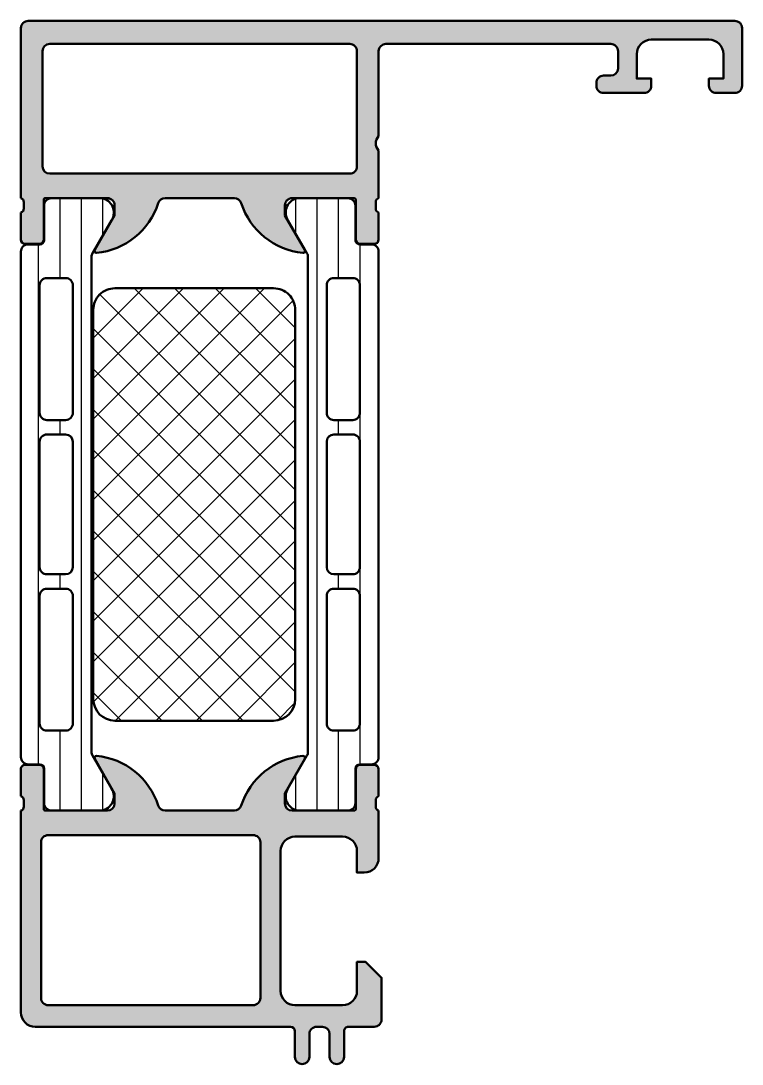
# Model space of a CAD drawing. Extents: x -25 to 25, y 2.6 to 75.
import ezdxf

# ---------------------------------------------------------------- set-up
doc = ezdxf.new("R2010")
doc.units = 0
for name, color, linetype, lineweight in [('0S-Alu contour', 7, 'Continuous', 50), ('0S-Alu hatch', 252, 'Continuous', 25), ('0S-Plastic contour', 254, 'Continuous', 50), ('0S-Plastic hatch', 253, 'Continuous', 25), ('0S-PT contour', 91, 'Continuous', 50), ('0S-PT hatch', 103, 'Continuous', 25)]:
    doc.layers.add(name, color=color, linetype=linetype, lineweight=lineweight)
pattern_1 = [(90, (0, 0), (-1.4859, 0), [])]

# ---------------------------------------------------------------- blocks, each defined once
blk = doc.blocks.new('357690__75386404_7425_45ED_8EC8_9105613053B2_')
at = {"layer": '0S-Alu hatch'}
h = blk.add_hatch(color=256, dxfattribs=at)
edge = h.paths.add_edge_path()
edge.add_line((-25, 20.2), (-25, 6.200000000003072))
edge.add_arc((-23.99999751670485, 6.200000000003072), 1.000002483295149, 180, 269.999857718022)
edge.add_line((-24, 5.199997516711006), (-6.299286765151894, 5.199997516711093))
edge.add_ellipse((-6.299286765151777, 4.899997516711091), major_axis=(-0.3000000000000016, 0), ratio=1, start_angle=180.0111469090906, end_angle=270.0000000000222, ccw=False)
edge.add_line((-5.999286770829247, 4.900055881790243), (-5.998938473857378, 3.109788627868127))
edge.add_arc((-5.499014763219179, 3.109788627868184), 0.4999237106381998, 180, 360)
edge.add_line((-4.999091052580979, 3.109788627868184), (-4.99909105258121, 4.699997516711007))
edge.add_ellipse((-4.499091052581093, 4.699997516710981), major_axis=(-0.5000000000001174, 0), ratio=1, start_angle=269.9999999999894, end_angle=360, ccw=False)
edge.add_line((-4.499091052581, 5.199997516711098), (-4.099151171673046, 5.199997516711107))
edge.add_ellipse((-4.099151171673108, 4.699997516711155), major_axis=(-0.4999999999999521, 0), ratio=1, start_angle=180, end_angle=269.99999999999284, ccw=False)
edge.add_line((-3.599151171673156, 4.699997516711164), (-3.599151171672936, 3.109788627868013))
edge.add_arc((-3.099227465618355, 3.109788627868155), 0.4999237060545845, 180, 360)
edge.add_line((-2.59930375956377, 3.109788627868155), (-2.59931238305057, 4.89999607160162))
edge.add_ellipse((-2.299312383054245, 4.899997516711307), major_axis=(-0.2999999999998051, 0), ratio=1, start_angle=-89.9999999999958, end_angle=0.0002759947940944585, ccw=False)
edge.add_line((-2.299312383054267, 5.199997516711111), (-0.5000000000000285, 5.199997516711121))
edge.add_arc((-0.5000000000000249, 5.699997516711121), 0.5000000000000036, 269.9999999999996, 360)
edge.add_line((-2.13e-14, 5.699997516711121), (-2.203e-13, 8.600399585803144))
edge.add_line((-2.203e-13, 8.600399585803144), (-1.09997558593772, 9.700398059924124))
edge.add_line((-1.09997558593772, 9.700398059924124), (-1.699981689453114, 9.700398059923783))
edge.add_line((-1.699981689453114, 9.700398059923783), (-1.699981689453352, 7.700398059924125))
edge.add_ellipse((-2.700438854325892, 7.700855224796557), major_axis=(-1.000457269324642, 0), ratio=1, start_angle=90.02618164658588, end_angle=179.9738183534265, ccw=False)
edge.add_line((-2.699981689453351, 6.700398059924017), (-5.999999999999996, 6.700398059924125))
edge.add_ellipse((-5.999972998484845, 7.700425061439275), major_axis=(-1.000027001879681, 0), ratio=1, start_angle=0.0015470310149794386, end_angle=89.99845296891402, ccw=False)
edge.add_line((-6.999999999999996, 7.700398059925365), (-7, 17.4003950081662))
edge.add_ellipse((-5.999972998484674, 17.40036800665075), major_axis=(-1.000027001879856, 0), ratio=1, start_angle=270.0015470310965, end_angle=359.998452968985, ccw=False)
edge.add_line((-6.000000000000007, 18.40039500816608), (-2.699981689453121, 18.40039500816608))
edge.add_ellipse((-2.700001512600962, 17.40037518501825), major_axis=(-1.000019823344312, 0), ratio=1, start_angle=180.0011357599706, end_angle=269.9988642398065, ccw=False)
edge.add_line((-1.699981689453125, 17.4003950081622), (-1.699981689453132, 15.90039500816608))
edge.add_line((-1.699981689453132, 15.90039500816608), (-1.199981689453121, 15.90039500816608))
edge.add_arc((-1.200003307412423, 16.90041662612542), 1.00002161819299, 270.0012385910536, 360.3467264936109)
edge.add_line((-0.1999999999999957, 16.90646823892967), (-0.1999999999999922, 20.2))
edge.add_ellipse((-0.1211635534569562, 20.46752059199311), major_axis=(-0.2788950563274289, 0), ratio=1, start_angle=-1.164589374097602, end_angle=73.58012358050922, ccw=False)
edge.add_line((-0.4000009999999996, 20.47318899999149), (-0.4000009999999961, 20.92678299999149))
edge.add_ellipse((-0.1211329043568285, 20.93244365946854), major_axis=(-0.278925541737149, 0), ratio=1, start_angle=-73.57540544464422, end_angle=1.162870072885596, ccw=False)
edge.add_line((-0.2000000000000006, 21.19998699999148), (-0.1999999999999993, 23.079998))
edge.add_arc((-0.5, 23.07999800000001), 0.3000000000000007, 0, 89.99999999999935)
edge.add_line((-0.4999999999999965, 23.379998), (-1.479974319042778, 23.379998))
edge.add_arc((-1.479974319042778, 23.079998), 0.3000000000000043, 90, 180)
edge.add_line((-1.779974319042782, 23.079998), (-1.779974319042779, 20.32))
edge.add_ellipse((-1.899974319042767, 20.32), major_axis=(-0.1199999999999886, 0), ratio=1, start_angle=89.9999999999975, end_angle=180, ccw=False)
edge.add_line((-1.899974319042772, 20.20000000000001), (-6.200000000000002, 20.2))
edge.add_ellipse((-6.2, 20.7), major_axis=(-0.5, 0), ratio=1, start_angle=0, end_angle=89.99999999999972, ccw=False)
edge.add_line((-6.699999999999999, 20.7), (-6.699999999999999, 21.40000000000001))
edge.add_line((-6.699999999999999, 21.40000000000001), (-5.318504542377631, 23.79282032302755))
edge.add_arc((-5.438119784648289, 23.8618802153517), 0.1381197846482954, 329.9999999999995, 455.6225775507954)
edge.add_arc((-4.961776758826182, 19.02339113815216), 5.00000000000003, 95.62257755079365, 162.2515836439299)
edge.add_ellipse((-10.2, 20.69999999999999), major_axis=(-0.4999999999999857, 0), ratio=1, start_angle=90.0000000000004, end_angle=162.251583643928, ccw=False)
edge.add_line((-10.19999999999999, 20.2), (-15.00000000000001, 20.2))
edge.add_ellipse((-15, 20.69999999999997), major_axis=(-0.4999999999999645, 0), ratio=1, start_angle=17.74841635606731, end_angle=89.99999999999898, ccw=False)
edge.add_arc((-20.2382232411738, 19.02339113815218), 5.000000000000021, 17.74841635607022, 84.37742244920656)
edge.add_arc((-19.7618802153517, 23.8618802153517), 0.138119784648304, 84.3774224492078, 209.9999999999983)
edge.add_line((-19.88149545762237, 23.79282032302755), (-18.5, 21.4))
edge.add_line((-18.5, 21.4), (-18.5, 20.7))
edge.add_ellipse((-19, 20.7), major_axis=(-0.5000000000000036, 0), ratio=1, start_angle=90, end_angle=180, ccw=False)
edge.add_line((-19, 20.2), (-23.3000256809572, 20.2))
edge.add_ellipse((-23.30002568095721, 20.32000000000001), major_axis=(-0.1200000000000045, 0), ratio=1, start_angle=0, end_angle=90.0000000000017, ccw=False)
edge.add_line((-23.42002568095721, 20.32000000000001), (-23.42002568095721, 23.07999800000001))
edge.add_arc((-23.72002568095721, 23.07999800000001), 0.3000000000000043, 0, 89.99999999999935)
edge.add_line((-23.72002568095721, 23.37999800000001), (-24.69999999999999, 23.37999800000001))
edge.add_arc((-24.69999999999999, 23.07999800000001), 0.3000000000000041, 89.99999999999935, 180)
edge.add_line((-25, 23.07999800000001), (-25, 21.1999869999915))
edge.add_ellipse((-25.07886709564316, 20.93244365946856), major_axis=(-0.2789255417371467, 0), ratio=1, start_angle=178.8371299271117, end_angle=253.57540544464558, ccw=False)
edge.add_line((-24.799999, 20.92678299999149), (-24.799999, 20.47318899999149))
edge.add_ellipse((-25.07883644654304, 20.46752059199312), major_axis=(-0.2788950563274271, 0), ratio=1, start_angle=106.41987641949089, end_angle=181.1645893740976, ccw=False)
edge = h.paths.add_edge_path()
edge.add_line((-23.5999755859375, 7.200398059924012), (-23.5999755859375, 18.00039348228729))
edge.add_ellipse((-23.10000117865612, 18.0004190750058), major_axis=(-0.499974407936401, 0), ratio=1, start_angle=-90.00293285964358, end_angle=0.0029328596137929708, ccw=False)
edge.add_line((-23.0999755859375, 18.50039348228718), (-8.899993896484375, 18.50039348228718))
edge.add_ellipse((-8.899978459827665, 18.00040891894389), major_axis=(-0.4999845635815876, 0), ratio=1, start_angle=179.9982310347787, end_angle=270.00176896517183, ccw=False)
edge.add_line((-8.399993896484375, 18.00039348228674), (-8.399993896484373, 7.200398059923124))
edge.add_ellipse((-8.899981014908253, 7.200385178347659), major_axis=(-0.4999871185898185, 0), ratio=1, start_angle=89.9985238420793, end_angle=180.0014761578453, ccw=False)
edge.add_line((-8.899993896484375, 6.700398059923779), (-23.0999755859375, 6.700398059923784))
edge.add_ellipse((-23.09999864931969, 7.200374996541597), major_axis=(-0.4999769371497572, 0), ratio=1, start_angle=-0.0026429908801901547, end_angle=90.00264299083199, ccw=False)
at = {"layer": '0S-Alu contour', "color": 7}
for points in [[(-23.72002568095721, 23.37999800000001), (-24.69999999999999, 23.37999800000001)], [(-19.88149545762237, 23.79282032302755), (-18.5, 21.4), (-18.5, 20.7)], [(-6.699999999999999, 20.7), (-6.699999999999999, 21.40000000000001), (-5.318504542377631, 23.79282032302755)], [(-0.4999999999999965, 23.379998), (-1.479974319042778, 23.379998)], [(-25, 23.07999800000001), (-25, 21.1999869999915)], [(-23.42002568095721, 20.32000000000001), (-23.42002568095721, 23.07999800000001)], [(-1.779974319042782, 23.079998), (-1.779974319042779, 20.32)], [(-0.2000000000000006, 21.19998699999148), (-0.1999999999999993, 23.079998)], [(-24.799999, 20.92678299999149), (-24.799999, 20.47318899999149)], [(-0.4000009999999996, 20.47318899999149), (-0.4000009999999961, 20.92678299999149)], [(-25, 20.2), (-25, 6.200000000003072)], [(-19, 20.2), (-23.3000256809572, 20.2)], [(-10.19999999999999, 20.2), (-15.00000000000001, 20.2)], [(-1.899974319042772, 20.20000000000001), (-6.200000000000002, 20.2)], [(-0.1999999999999957, 16.90646823892967), (-0.1999999999999922, 20.2)], [(-23.0999755859375, 18.50039348228718), (-8.899993896484375, 18.50039348228718)], [(-6.000000000000007, 18.40039500816608), (-2.699981689453121, 18.40039500816608)], [(-23.5999755859375, 7.200398059924012), (-23.5999755859375, 18.00039348228729)], [(-8.399993896484375, 18.00039348228674), (-8.399993896484373, 7.200398059923124)], [(-6.999999999999996, 7.700398059925365), (-7, 17.4003950081662)], [(-1.699981689453125, 17.4003950081622), (-1.699981689453132, 15.90039500816608), (-1.199981689453121, 15.90039500816608)], [(-2.13e-14, 5.699997516711121), (-2.203e-13, 8.600399585803144), (-1.09997558593772, 9.700398059924124), (-1.699981689453114, 9.700398059923783), (-1.699981689453352, 7.700398059924125)], [(-8.899993896484375, 6.700398059923779), (-23.0999755859375, 6.700398059923784)], [(-2.699981689453351, 6.700398059924017), (-5.999999999999996, 6.700398059924125)], [(-24, 5.199997516711006), (-6.299286765151894, 5.199997516711093)], [(-4.499091052581, 5.199997516711098), (-4.099151171673046, 5.199997516711107)], [(-2.299312383054267, 5.199997516711111), (-0.5000000000000285, 5.199997516711121)], [(-5.999286770829247, 4.900055881790243), (-5.998938473857378, 3.109788627868127)], [(-4.999091052580979, 3.109788627868184), (-4.99909105258121, 4.699997516711007)], [(-3.599151171673156, 4.699997516711164), (-3.599151171672936, 3.109788627868013)], [(-2.59930375956377, 3.109788627868155), (-2.59931238305057, 4.89999607160162)]]:
    blk.add_lwpolyline(points, dxfattribs=at)
for centre, radius, start, end in [((-19.7618802153517, 23.8618802153517), 0.138119784648304, 84.3774224492078, 209.9999999999983), ((-20.2382232411738, 19.02339113815218), 5.000000000000021, 17.74841635607022, 84.37742244920656), ((-4.961776758826182, 19.02339113815216), 5.00000000000003, 95.62257755079365, 162.2515836439299), ((-5.438119784648289, 23.8618802153517), 0.1381197846482954, 329.9999999999995, 95.62257755079543), ((-24.69999999999999, 23.07999800000001), 0.3000000000000041, 89.99999999999935, 180), ((-23.72002568095721, 23.07999800000001), 0.3000000000000043, 0, 89.99999999999935), ((-1.479974319042778, 23.079998), 0.3000000000000043, 90, 180), ((-0.5, 23.07999800000001), 0.3000000000000007, 0, 89.99999999999935), ((-1.200003307412423, 16.90041662612542), 1.00002161819299, 270.0012385910536, 0.3467264936108822), ((-23.99999751670485, 6.200000000003072), 1.000002483295149, 180, 269.999857718022), ((-0.5000000000000249, 5.699997516711121), 0.5000000000000036, 269.9999999999996, 0), ((-5.499014763219179, 3.109788627868184), 0.4999237106381998, 180, 0), ((-3.099227465618355, 3.109788627868155), 0.4999237060545845, 180, 0)]:
    blk.add_arc(centre, radius, start, end, dxfattribs=at)
at = {"layer": '0S-Alu contour', "color": 7, "extrusion": (0, 0, -1)}
for centre, radius, start, end in [((25.07886709564316, 20.93244365946856), 0.2789255417371467, 106.4245945553544, 181.1628700728884), ((0.1211329043568285, 20.93244365946854), 0.278925541737149, 358.8371299271144, 73.57540544464428), ((25.07883644654304, 20.46752059199312), 0.2788950563274271, 178.8354106259024, 253.5801235805091), ((23.30002568095721, 20.32000000000001), 0.1200000000000045, 269.9999999999983, 0), ((19, 20.7), 0.5000000000000036, 180, 270), ((15, 20.69999999999997), 0.4999999999999645, 270.000000000001, 342.2515836439327), ((10.2, 20.69999999999999), 0.4999999999999857, 197.7484163560721, 269.9999999999996), ((6.2, 20.7), 0.5, 270.0000000000003, 0), ((1.899974319042767, 20.32), 0.1199999999999886, 180, 270.0000000000025), ((0.1211635534569562, 20.46752059199311), 0.2788950563274289, 286.4198764194909, 1.16458937409755), ((23.10000117865612, 18.0004190750058), 0.499974407936401, 359.9970671403862, 90.00293285964374), ((8.899978459827665, 18.00040891894389), 0.4999845635815876, 89.99823103482817, 180.0017689652214), ((5.999972998484674, 17.40036800665075), 1.000027001879856, 0.0015470310149659, 89.99845296890352), ((2.700001512600962, 17.40037518501825), 1.000019823344312, 90.0011357601935, 179.9988642400294), ((5.999972998484845, 7.700425061439275), 1.000027001879681, 270.001547031086, 359.998452968985), ((2.700438854325892, 7.700855224796557), 1.000457269324642, 180.0261816465736, 269.9738183534141), ((23.09999864931969, 7.200374996541597), 0.4999769371497572, 269.997357009168, 0.002642990880182), ((8.899981014908253, 7.200385178347659), 0.4999871185898185, 179.9985238421547, 270.0014761579207), ((6.299286765151777, 4.899997516711091), 0.3000000000000016, 89.99999999997779, 179.9888530909094), ((4.499091052581093, 4.699997516710981), 0.5000000000001174, 0, 90.0000000000106), ((4.099151171673108, 4.699997516711155), 0.4999999999999521, 90.00000000000713, 180), ((2.299312383054245, 4.899997516711307), 0.2999999999998051, 359.9997240052059, 89.99999999999577)]:
    blk.add_arc(centre, radius, start, end, dxfattribs=at)
blk = doc.blocks.new('382670__85816BA1_B38A_4644_A859_C062A42DF75E_')
at = {"layer": '0S-PT hatch'}
h = blk.add_hatch(dxfattribs=at)
h.set_pattern_fill('ANSI37', color=256, scale=0.625, angle=90, style=0)
h.set_pattern_definition([(135, (0, 0), (-1.403165018917055, -1.403165018917055), []), (225, (0, 0), (1.403165018917055, -1.403165018917055), [])])
edge = h.paths.add_edge_path()
edge.add_arc((-18.47895193667666, 54.94133491530959), 1.499999999999992, 89.99999999999959, 180)
edge.add_line((-19.97895193667665, 54.94133491530959), (-19.97895193667665, 27.94133491530959))
edge.add_arc((-18.47895193667664, 27.94133491530959), 1.500000000000009, 180, 269.9999999999996)
edge.add_line((-18.47895193667665, 26.44133491530958), (-7.478951936676654, 26.44133491530958))
edge.add_arc((-7.478951936676693, 27.9413349153096), 1.500000000000021, 270.0000000000015, 360)
edge.add_line((-5.978951936676672, 27.9413349153096), (-5.978951936676647, 54.94133491530958))
edge.add_arc((-7.478951936676629, 54.94133491530959), 1.499999999999982, 0, 90.00000000000055)
edge.add_line((-7.478951936676644, 56.44133491530958), (-18.47895193667665, 56.44133491530958))
at = {"layer": '0S-PT contour', "color": 7}
for points in [[(-7.478951936676644, 56.44133491530958), (-18.47895193667665, 56.44133491530958)], [(-19.97895193667665, 54.94133491530959), (-19.97895193667665, 27.94133491530959)], [(-5.978951936676672, 27.9413349153096), (-5.978951936676647, 54.94133491530958)], [(-18.47895193667665, 26.44133491530958), (-7.478951936676654, 26.44133491530958)]]:
    blk.add_lwpolyline(points, dxfattribs=at)
for centre, radius, start, end in [((-18.47895193667666, 54.94133491530959), 1.499999999999992, 89.99999999999959, 180), ((-7.478951936676629, 54.94133491530959), 1.499999999999982, 0, 90.00000000000055), ((-18.47895193667664, 27.94133491530959), 1.500000000000009, 180, 269.9999999999996), ((-7.478951936676693, 27.9413349153096), 1.500000000000021, 270.0000000000015, 0)]:
    blk.add_arc(centre, radius, start, end, dxfattribs=at)
blk = doc.blocks.new('284017__35BFF6FB_4E17_4CF7_8E4D_00AED6BD5702___9FFE66DA_76DD_4A4F_8CA0_EEBCD456AD9E_')
at = {"layer": '0S-Plastic hatch'}
h = blk.add_hatch(dxfattribs=at)
h.set_pattern_fill('ANSI31', color=256, scale=0.4680000000000001, angle=45, style=0)
h.set_pattern_definition(pattern_1)
edge = h.paths.add_edge_path()
edge.add_line((-0.1987532964417831, 58.99235132416485), (-0.1998659857365297, 23.90985797248089))
edge.add_ellipse((-0.6998633065963935, 23.9098734038652), major_axis=(-0.4999973210979928, 0), ratio=1, start_angle=89.99761772008992, end_angle=179.998231684107, ccw=False)
edge.add_line((-0.6998840957990707, 23.4098760831994), (-1.510215428613978, 23.40990470961759))
edge.add_arc((-1.510226294848283, 23.10990470981437), 0.3000000000000076, 89.99792470211656, 179.9979247021014)
edge.add_line((-1.810226294651499, 23.10991557604876), (-1.809981274070679, 20.70991718266323))
edge.add_ellipse((-2.30997725127694, 20.70993265328302), major_axis=(-0.4999959774456034, 0), ratio=1, start_angle=89.99762222093091, end_angle=179.9982271832753, ccw=False)
edge.add_line((-2.309998001146819, 20.20993667626798), (-5.786539496952663, 20.21006332373204))
edge.add_ellipse((-5.644192996070885, 21.19987624320275), major_axis=(-0.9999960709244803, 0), ratio=1, start_angle=-32.72909139772662, end_angle=81.81631665021439, ccw=False)
edge.add_line((-6.485426062291133, 21.74054163895327), (-5.166873632834732, 24.02415072820265))
edge.add_arc((-5.599877294116502, 24.27416638640533), 0.5000000000309165, 329.9979281036505, 359.9978647962607)
edge.add_line((-5.099877294432781, 24.27414775323761), (-5.098790982002846, 58.62841650883725))
edge.add_arc((-5.598790981693682, 58.62843409645908), 0.5000000000001597, 359.9979846069515, 389.9979213014539)
edge.add_line((-5.165769210052856, 58.87841838653587), (-6.484156207839919, 61.16212298779094))
edge.add_ellipse((-5.64288397718114, 61.70272744188543), major_axis=(-0.9999960709244783, 0), ratio=1, start_angle=-81.82046724598752, end_angle=32.724940801954006, ccw=False)
edge.add_line((-5.785158774095343, 62.69255067056185), (-2.308617278289499, 62.69242402309775))
edge.add_ellipse((-2.308632748909241, 62.19242804589153), major_axis=(-0.4999959774455604, 0), ratio=1, start_angle=179.9976222209286, end_angle=269.9982271833019, ccw=False)
edge.add_line((-1.808636771894243, 62.19240729602165), (-1.809055652107048, 59.79240892668314))
edge.add_arc((-1.509055652303789, 59.79239806044883), 0.3000000000000183, 179.9979247021014, 269.9979247021044)
edge.add_line((-1.509066518538158, 59.49239806064561), (-0.6987351857232547, 59.4923694342274))
edge.add_ellipse((-0.6987506171075422, 58.99237211336758), major_axis=(-0.4999973210979552, 0), ratio=1, start_angle=179.9976177199983, end_angle=269.99823168414196, ccw=False)
edge = h.paths.add_edge_path()
edge.add_line((-1.499314684320591, 47.80129142721295), (-1.499314684320591, 56.65130058248628))
edge.add_arc((-1.999299425531482, 56.6513005824915), 0.4999847412109056, 0, 90.00000000000529)
edge.add_line((-1.999299425531528, 57.15128532370241), (-3.299310106683876, 57.15128532370242))
edge.add_arc((-3.299310106683904, 56.65127006491339), 0.5000152587890341, 89.99999999999675, 180)
edge.add_line((-3.799325365472938, 56.65127006491339), (-3.799325365472924, 47.80129142722048))
edge.add_arc((-3.299329004829605, 47.80128778786141), 0.4999963606565642, 179.9995829571354, 270.0004170425898)
edge.add_line((-3.299325365472938, 47.3012914272181), (-1.999331259205018, 47.30129142721808))
edge.add_arc((-1.999314686408208, 47.80129142903104), 0.5000000020876137, 269.9981008973838, 360)
edge = h.paths.add_edge_path()
edge.add_line((-3.799325365472938, 45.8012914272129), (-3.799325365472938, 37.10128532369721))
edge.add_arc((-3.299325365472984, 37.10128532370239), 0.4999999999999787, 180, 269.9999999988149)
edge.add_line((-3.299325365483326, 36.60128532370241), (-1.999314684330993, 36.60128532370241))
edge.add_arc((-1.999314684320584, 37.10128532370243), 0.5000000000000071, 269.9999999988071, 360)
edge.add_line((-1.499314684320577, 37.10128532370243), (-1.499314684320591, 45.80129142721289))
edge.add_arc((-1.999314684320573, 45.8012914272181), 0.4999999999999929, 0, 90.00000000000205)
edge.add_line((-1.999314684320591, 46.30129142721809), (-3.299325365472952, 46.30129142721808))
edge.add_arc((-3.299325365472931, 45.80129142721807), 0.5000000000000071, 90.00000000000244, 180)
edge = h.paths.add_edge_path()
edge.add_line((-3.799325365462546, 35.10128532440085), (-3.799325365462546, 26.25129142791655))
edge.add_arc((-3.299329004819174, 26.25128778855991), 0.4999963606566175, 179.9995829571354, 270.0004170425849)
edge.add_line((-3.29932536546255, 25.75129142791654), (-1.999331259194644, 25.75129142791655))
edge.add_arc((-1.999314686397841, 26.25129142972954), 0.5000000020876385, 269.9981008973846, 360)
edge.add_line((-1.499314684310203, 26.25129142972954), (-1.499314684310203, 35.10128532439566))
edge.add_arc((-1.999314686467513, 35.10128532251819), 0.5000000021573149, 0, 90.00189908949523)
edge.add_line((-1.999331259149823, 35.60128532440085), (-3.299325365462564, 35.60128532440087))
edge.add_arc((-3.299329004819288, 35.10128896375761), 0.4999963606565073, 89.99958295740367, 180.0004170428646)
at = {"layer": '0S-Alu contour', "color": 7}
for points in [[(-3.799325365472938, 56.65127006491339), (-3.799325365472924, 47.80129142722048)], [(-1.999299425531528, 57.15128532370241), (-3.299310106683876, 57.15128532370242)], [(-1.499314684320591, 47.80129142721295), (-1.499314684320591, 56.65130058248628)], [(-3.299325365472938, 47.3012914272181), (-1.999331259205018, 47.30129142721808)], [(-3.799325365472938, 45.8012914272129), (-3.799325365472938, 37.10128532369721)], [(-1.999314684320591, 46.30129142721809), (-3.299325365472952, 46.30129142721808)], [(-1.499314684320577, 37.10128532370243), (-1.499314684320591, 45.80129142721289)], [(-3.299325365483326, 36.60128532370241), (-1.999314684330993, 36.60128532370241)], [(-1.999331259149823, 35.60128532440085), (-3.299325365462564, 35.60128532440087)], [(-3.799325365462546, 35.10128532440085), (-3.799325365462546, 26.25129142791655)], [(-1.499314684310203, 26.25129142972954), (-1.499314684310203, 35.10128532439566)], [(-3.29932536546255, 25.75129142791654), (-1.999331259194644, 25.75129142791655)]]:
    blk.add_lwpolyline(points, dxfattribs=at)
for centre, radius, start, end in [((-3.299310106683904, 56.65127006491339), 0.5000152587890341, 89.99999999999675, 180), ((-1.999299425531482, 56.6513005824915), 0.4999847412109056, 0, 90.00000000000529), ((-3.299329004829605, 47.80128778786141), 0.4999963606565642, 179.9995829571354, 270.0004170425898), ((-1.999314686408208, 47.80129142903104), 0.5000000020876137, 269.9981008973838, 0), ((-3.299325365472931, 45.80129142721807), 0.5000000000000071, 90.00000000000244, 180), ((-1.999314684320573, 45.8012914272181), 0.4999999999999929, 0, 90.00000000000205), ((-3.299325365472984, 37.10128532370239), 0.4999999999999787, 180, 269.9999999988149), ((-1.999314684320584, 37.10128532370243), 0.5000000000000071, 269.9999999988071, 0), ((-3.299329004819288, 35.10128896375761), 0.4999963606565073, 89.99958295740367, 180.0004170428646), ((-1.999314686467513, 35.10128532251819), 0.5000000021573149, 0, 90.00189908949523), ((-3.299329004819174, 26.25128778855991), 0.4999963606566175, 179.9995829571354, 270.0004170425849), ((-1.999314686397841, 26.25129142972954), 0.5000000020876385, 269.9981008973846, 0)]:
    blk.add_arc(centre, radius, start, end, dxfattribs=at)
at = {"layer": '0S-Plastic contour', "color": 7}
for points in [[(-5.785158774095343, 62.69255067056185), (-2.308617278289499, 62.69242402309775)], [(-1.808636771894243, 62.19240729602165), (-1.809055652107048, 59.79240892668314)], [(-5.165769210052856, 58.87841838653587), (-6.484156207839919, 61.16212298779094)], [(-1.509066518538158, 59.49239806064561), (-0.6987351857232547, 59.4923694342274)], [(-0.1987532964417831, 58.99235132416485), (-0.1998659857365297, 23.90985797248089)], [(-5.099877294432781, 24.27414775323761), (-5.098790982002846, 58.62841650883725)], [(-6.485426062291133, 21.74054163895327), (-5.166873632834732, 24.02415072820265)], [(-0.6998840957990707, 23.4098760831994), (-1.510215428613978, 23.40990470961759)], [(-1.810226294651499, 23.10991557604876), (-1.809981274070679, 20.70991718266323)], [(-2.309998001146819, 20.20993667626798), (-5.786539496952663, 20.21006332373204)]]:
    blk.add_lwpolyline(points, dxfattribs=at)
at = {"layer": '0S-Plastic contour', "color": 7, "extrusion": (0, 0, -1)}
for centre, radius, start, end in [((5.64288397718114, 61.70272744188543), 0.9999960709244783, 327.275059198046, 81.82046724598762), ((2.308632748909241, 62.19242804589153), 0.4999959774455604, 90.00177281669815, 180.0023777790715), ((0.6987506171075422, 58.99237211336758), 0.4999973210979552, 90.00176831585802, 180.0023822800018), ((0.6998633065963935, 23.9098734038652), 0.4999973210979928, 180.001768315893, 270.0023822799102), ((5.644192996070885, 21.19987624320275), 0.9999960709244803, 278.1836833497857, 32.72909139772661), ((2.30997725127694, 20.70993265328302), 0.4999959774456034, 180.0017728167248, 270.0023777790691)]:
    blk.add_arc(centre, radius, start, end, dxfattribs=at)
at = {"layer": '0S-Plastic contour', "color": 7}
for centre, radius, start, end in [((-1.509055652303789, 59.79239806044883), 0.3000000000000183, 179.9979247021014, 269.9979247021044), ((-5.598790981693682, 58.62843409645908), 0.5000000000001597, 359.9979846069515, 29.99792130145384), ((-5.599877294116502, 24.27416638640533), 0.5000000000309165, 329.9979281036505, 359.9978647962607), ((-1.510226294848283, 23.10990470981437), 0.3000000000000076, 89.99792470211656, 179.9979247021014)]:
    blk.add_arc(centre, radius, start, end, dxfattribs=at)
blk = doc.blocks.new('284017__7355EC6C_4664_4299_8516_6281121ED836___4E53FE4B_C1FC_4992_AFAB_9B11BDF2A515_')
at = {"layer": '0S-Plastic hatch'}
h = blk.add_hatch(dxfattribs=at)
h.set_pattern_fill('ANSI31', color=256, scale=0.4680000000000001, angle=45, style=0)
h.set_pattern_definition(pattern_1)
edge = h.paths.add_edge_path()
edge.add_line((-25.00124670355822, 58.99235132416485), (-25.00013401426347, 23.90985797248089))
edge.add_arc((-24.50013669340361, 23.9098734038652), 0.4999973210979903, 180.001768315893, 270.0023822799104)
edge.add_line((-24.50011590420093, 23.4098760831994), (-23.68978457138602, 23.40990470961759))
edge.add_ellipse((-23.68977370515173, 23.10990470981436), major_axis=(-0.3000000000000218, 0), ratio=1, start_angle=180.0020752978986, end_angle=270.0020752978807, ccw=False)
edge.add_line((-23.3897737053485, 23.10991557604875), (-23.39001872592932, 20.70991718266323))
edge.add_arc((-22.89002274872306, 20.70993265328302), 0.499995977445603, 180.0017728167248, 270.0023777790692)
edge.add_line((-22.89000199885318, 20.20993667626798), (-19.41346050304734, 20.21006332373204))
edge.add_arc((-19.55580700392911, 21.19987624320275), 0.9999960709244792, 278.1836833497851, 392.7290913977266)
edge.add_line((-18.71457393770886, 21.74054163895327), (-20.03312636716527, 24.02415072820265))
edge.add_ellipse((-19.60012270588988, 24.27416638640676), major_axis=(-0.5000000000251231, 0), ratio=1, start_angle=0.002135203739271674, end_angle=30.00207189685682, ccw=False)
edge.add_line((-20.10012270556781, 24.27414775323862), (-20.10120901799715, 58.62841650883725))
edge.add_ellipse((-19.60120901835031, 58.62843409647672), major_axis=(-0.4999999999561641, 0), ratio=1, start_angle=-29.99792130222272, end_angle=0.0020153950376879948, ccw=False)
edge.add_line((-20.03423078994968, 58.87841838653733), (-18.71584379216008, 61.16212298779094))
edge.add_arc((-19.55711602281885, 61.70272744188544), 0.9999960709244781, 327.2750591980456, 441.8204672459875)
edge.add_line((-19.41484122590465, 62.69255067056185), (-22.8913827217105, 62.69242402309775))
edge.add_arc((-22.89136725109075, 62.19242804589153), 0.4999959774455604, 90.00177281669829, 180.0023777790715)
edge.add_line((-23.39136322810576, 62.19240729602164), (-23.39094434789295, 59.79240892668313))
edge.add_ellipse((-23.69094434769625, 59.79239806044891), major_axis=(-0.3000000000000893, 0), ratio=1, start_angle=90.0020752979031, end_angle=180.0020752978986, ccw=False)
edge.add_line((-23.69093348146184, 59.49239806064561), (-24.50126481427675, 59.49236943422739))
edge.add_arc((-24.50124938289246, 58.99237211336758), 0.4999973210979552, 90.00176831585765, 180.0023822800018)
edge = h.paths.add_edge_path()
edge.add_line((-23.70068531567941, 47.80129142721294), (-23.70068531567941, 56.65130058248628))
edge.add_ellipse((-23.20070057446851, 56.6513005824915), major_axis=(-0.4999847412109127, 0), ratio=1, start_angle=269.9999999999959, end_angle=360, ccw=False)
edge.add_line((-23.20070057446847, 57.15128532370241), (-21.90068989331613, 57.15128532370242))
edge.add_ellipse((-21.9006898933161, 56.65127006491338), major_axis=(-0.5000152587890399, 0), ratio=1, start_angle=180, end_angle=270.00000000000284, ccw=False)
edge.add_line((-21.40067463452706, 56.65127006491338), (-21.40067463452707, 47.80129142722048))
edge.add_ellipse((-21.90067099517038, 47.80128778786141), major_axis=(-0.4999963606565606, 0), ratio=1, start_angle=89.99958295740811, end_angle=180.0004170428646, ccw=False)
edge.add_line((-21.90067463452706, 47.3012914272181), (-23.20066874079498, 47.3012914272181))
edge.add_ellipse((-23.20068531359179, 47.80129142903105), major_axis=(-0.5000000020876179, 0), ratio=1, start_angle=0, end_angle=90.00189910261582, ccw=False)
edge = h.paths.add_edge_path()
edge.add_line((-23.70068531567942, 37.1012853236972), (-23.70068531567941, 45.80129142721289))
edge.add_ellipse((-23.20068531567941, 45.80129142721808), major_axis=(-0.5, 0), ratio=1, start_angle=269.9999999999996, end_angle=360, ccw=False)
edge.add_line((-23.20068531567941, 46.30129142721808), (-21.90067463452705, 46.30129142721807))
edge.add_ellipse((-21.90067463452707, 45.80129142721807), major_axis=(-0.5000000000000067, 0), ratio=1, start_angle=180, end_angle=269.99999999999795, ccw=False)
edge.add_line((-21.40067463452706, 45.80129142721807), (-21.40067463452704, 37.10128532370239))
edge.add_ellipse((-21.90067463452702, 37.10128532370239), major_axis=(-0.4999999999999787, 0), ratio=1, start_angle=90.00000000118507, end_angle=180, ccw=False)
edge.add_line((-21.90067463451668, 36.60128532370241), (-23.20068531566901, 36.60128532370242))
edge.add_ellipse((-23.20068531567942, 37.10128532370242), major_axis=(-0.5000000000000034, 0), ratio=1, start_angle=0, end_angle=90.00000000119331, ccw=False)
edge = h.paths.add_edge_path()
edge.add_line((-23.7006853156898, 26.25129142791139), (-23.7006853156898, 35.10128532439566))
edge.add_ellipse((-23.20068531353248, 35.1012853225182), major_axis=(-0.5000000021573078, 0), ratio=1, start_angle=269.9981009105048, end_angle=360, ccw=False)
edge.add_line((-23.20066874085018, 35.60128532440085), (-21.90067463453744, 35.60128532440087))
edge.add_ellipse((-21.90067099518071, 35.10128896375761), major_axis=(-0.499996360656506, 0), ratio=1, start_angle=179.9995829571355, end_angle=270.0004170425967, ccw=False)
edge.add_line((-21.40067463453745, 35.10128532439855), (-21.40067463453745, 26.25129142791899))
edge.add_ellipse((-21.90067099518083, 26.25128778855993), major_axis=(-0.4999963606566317, 0), ratio=1, start_angle=89.9995829574159, end_angle=180.0004170428646, ccw=False)
edge.add_line((-21.90067463453745, 25.75129142791654), (-23.20066874080536, 25.75129142791656))
edge.add_ellipse((-23.20068531360216, 26.25129142972954), major_axis=(-0.5000000020876328, 0), ratio=1, start_angle=0, end_angle=90.00189910261582, ccw=False)
at = {"layer": '0S-Alu contour', "color": 7}
for points in [[(-23.70068531567941, 47.80129142721294), (-23.70068531567941, 56.65130058248628)], [(-23.20070057446847, 57.15128532370241), (-21.90068989331613, 57.15128532370242)], [(-21.40067463452706, 56.65127006491338), (-21.40067463452707, 47.80129142722048)], [(-21.90067463452706, 47.3012914272181), (-23.20066874079498, 47.3012914272181)], [(-23.70068531567942, 37.1012853236972), (-23.70068531567941, 45.80129142721289)], [(-23.20068531567941, 46.30129142721808), (-21.90067463452705, 46.30129142721807)], [(-21.40067463452706, 45.80129142721807), (-21.40067463452704, 37.10128532370239)], [(-21.90067463451668, 36.60128532370241), (-23.20068531566901, 36.60128532370242)], [(-23.20066874085018, 35.60128532440085), (-21.90067463453744, 35.60128532440087)], [(-23.7006853156898, 26.25129142791139), (-23.7006853156898, 35.10128532439566)], [(-21.40067463453745, 35.10128532439855), (-21.40067463453745, 26.25129142791899)], [(-21.90067463453745, 25.75129142791654), (-23.20066874080536, 25.75129142791656)]]:
    blk.add_lwpolyline(points, dxfattribs=at)
at = {"layer": '0S-Alu contour', "color": 7, "extrusion": (0, 0, -1)}
for centre, radius, start, end in [((23.20070057446851, 56.6513005824915), 0.4999847412109127, 0, 90.00000000000406), ((21.9006898933161, 56.65127006491338), 0.5000152587890399, 89.99999999999714, 180), ((23.20068531359179, 47.80129142903105), 0.5000000020876179, 269.9981008973842, 0), ((21.90067099517038, 47.80128778786141), 0.4999963606565606, 179.9995829571354, 270.0004170425919), ((23.20068531567941, 45.80129142721808), 0.5, 0, 90.0000000000004), ((21.90067463452707, 45.80129142721807), 0.5000000000000067, 90.00000000000205, 180), ((23.20068531567942, 37.10128532370242), 0.5000000000000034, 269.9999999988067, 0), ((21.90067463452702, 37.10128532370239), 0.4999999999999787, 180, 269.9999999988149), ((23.20068531353248, 35.1012853225182), 0.5000000021573078, 0, 90.00189908949523), ((21.90067099518071, 35.10128896375761), 0.499996360656506, 89.99958295740325, 180.0004170428646), ((23.20068531360216, 26.25129142972954), 0.5000000020876328, 269.9981008973842, 0), ((21.90067099518083, 26.25128778855993), 0.4999963606566317, 179.9995829571354, 270.0004170425841)]:
    blk.add_arc(centre, radius, start, end, dxfattribs=at)
at = {"layer": '0S-Plastic contour', "color": 7}
for points in [[(-19.41484122590465, 62.69255067056185), (-22.8913827217105, 62.69242402309775)], [(-23.39136322810576, 62.19240729602164), (-23.39094434789295, 59.79240892668313)], [(-20.03423078994968, 58.87841838653733), (-18.71584379216008, 61.16212298779094)], [(-23.69093348146184, 59.49239806064561), (-24.50126481427675, 59.49236943422739)], [(-25.00124670355822, 58.99235132416485), (-25.00013401426347, 23.90985797248089)], [(-20.10012270556781, 24.27414775323862), (-20.10120901799715, 58.62841650883725)], [(-18.71457393770886, 21.74054163895327), (-20.03312636716527, 24.02415072820265)], [(-24.50011590420093, 23.4098760831994), (-23.68978457138602, 23.40990470961759)], [(-23.3897737053485, 23.10991557604875), (-23.39001872592932, 20.70991718266323)], [(-22.89000199885318, 20.20993667626798), (-19.41346050304734, 20.21006332373204)]]:
    blk.add_lwpolyline(points, dxfattribs=at)
for centre, radius, start, end in [((-22.89136725109075, 62.19242804589153), 0.4999959774455604, 90.00177281669829, 180.0023777790715), ((-19.55711602281885, 61.70272744188544), 0.9999960709244781, 327.2750591980456, 81.8204672459875), ((-24.50124938289246, 58.99237211336758), 0.4999973210979552, 90.00176831585765, 180.0023822800018), ((-24.50013669340361, 23.9098734038652), 0.4999973210979903, 180.001768315893, 270.0023822799104), ((-19.55580700392911, 21.19987624320275), 0.9999960709244792, 278.1836833497851, 32.72909139772663), ((-22.89002274872306, 20.70993265328302), 0.499995977445603, 180.0017728167248, 270.0023777790692)]:
    blk.add_arc(centre, radius, start, end, dxfattribs=at)
at = {"layer": '0S-Plastic contour', "color": 7, "extrusion": (0, 0, -1)}
for centre, radius, start, end in [((23.69094434769625, 59.79239806044891), 0.3000000000000893, 179.9979247021014, 269.9979247020969), ((19.60120901835031, 58.62843409647672), 0.4999999999561641, 359.9979846049623, 29.99792130222274), ((19.60012270588988, 24.27416638640676), 0.5000000000251231, 329.9979281031432, 359.9978647962607), ((23.68977370515173, 23.10990470981436), 0.3000000000000218, 89.9979247021193, 179.9979247021014)]:
    blk.add_arc(centre, radius, start, end, dxfattribs=at)
blk = doc.blocks.new('346660__6794534D_AD9C_4311_8FFA_A462105742BE_')
at = {"layer": '0S-Alu hatch'}
h = blk.add_hatch(color=256, dxfattribs=at)
edge = h.paths.add_edge_path()
edge.add_line((-24.99961471557617, 74.4999008178711), (-24.99961471557617, 62.70003817849088))
edge.add_ellipse((-25.07841507383842, 62.43264004709395), major_axis=(-0.2787673889407322, 0), ratio=1, start_angle=178.8354106259035, end_angle=253.58012358050541, ccw=False)
edge.add_line((-24.79970526831055, 62.42697423387387), (-24.79970526831055, 61.97338023387386))
edge.add_ellipse((-25.0785733639537, 61.9677195743968), major_axis=(-0.2789255417371398, 0), ratio=1, start_angle=106.4245945553532, end_angle=181.1628700728862, ccw=False)
edge.add_line((-24.99970626831054, 61.70017623387387), (-24.99970626831054, 59.82016523386536))
edge.add_arc((-24.69970626831055, 59.82016523386535), 0.3000000000000007, 180, 269.9999999999993)
edge.add_line((-24.69970626831055, 59.52016523386536), (-23.71973194926775, 59.52016523386536))
edge.add_arc((-23.71973194926775, 59.82016523386535), 0.2999999999999965, 270, 360)
edge.add_line((-23.41973194926776, 59.82016523386535), (-23.41973194926776, 62.58024204254151))
edge.add_ellipse((-23.29973194926776, 62.58024204254151), major_axis=(-0.1199999999999974, 0), ratio=1, start_angle=269.9999999999983, end_angle=360, ccw=False)
edge.add_line((-23.29973194926775, 62.7002420425415), (-18.99973825074267, 62.7002420425415))
edge.add_ellipse((-18.99973825074266, 62.2002420425415), major_axis=(-0.5, 0), ratio=1, start_angle=180, end_angle=270.0000000000008, ccw=False)
edge.add_line((-18.49973825074266, 62.2002420425415), (-18.49973825074266, 61.5002420425415))
edge.add_line((-18.49973825074266, 61.5002420425415), (-19.88123370836502, 59.10742171951394))
edge.add_arc((-19.76161846609437, 59.0383618271898), 0.1381197846482949, 150.0000000000021, 275.6225775507925)
edge.add_arc((-20.23796149191646, 63.87685090438942), 5.000000000000119, 275.6225775507932, 342.2477344503584)
edge.add_ellipse((-14.9998508989933, 62.19989013671886), major_axis=(-0.4999999999998856, 0), ratio=1, start_angle=270.00000000000244, end_angle=342.24773445036095, ccw=False)
edge.add_line((-14.99985089899332, 62.69989013671875), (-10.19977914032718, 62.69989013671875))
edge.add_ellipse((-10.19977914032718, 62.19989013671872), major_axis=(-0.5000000000000285, 0), ratio=1, start_angle=197.7457563926155, end_angle=270.0000000000006, ccw=False)
edge.add_arc((-4.961478068030306, 63.87625581161584), 4.999999999999961, 197.7457563926151, 264.3774224492065)
edge.add_arc((-5.437821093852395, 59.03776673441637), 0.1381197846482925, 264.3774224492035, 389.9999999999975)
edge.add_line((-5.318205851581735, 59.10682662674051), (-6.699701309204112, 61.49964694976807))
edge.add_line((-6.699701309204112, 61.49964694976807), (-6.699701309204105, 62.19964694976806))
edge.add_ellipse((-6.199701309204098, 62.19964694976805), major_axis=(-0.5000000000000071, 0), ratio=1, start_angle=269.9999999999996, end_angle=360, ccw=False)
edge.add_line((-6.199701309204094, 62.69964694976806), (-1.899570724072095, 62.69964694976806))
edge.add_ellipse((-1.899570724072098, 62.57964694976806), major_axis=(-0.1200000000000045, 0), ratio=1, start_angle=180, end_angle=269.9999999999984, ccw=False)
edge.add_line((-1.77957072407209, 62.57964694976806), (-1.779570724072087, 59.81990744665498))
edge.add_arc((-1.47957072407209, 59.81990744665498), 0.2999999999999954, 180, 269.9999999999993)
edge.add_line((-1.479570724072093, 59.51990744665499), (-0.4995964050293012, 59.51990744665499))
edge.add_arc((-0.4995964050293047, 59.81990744665498), 0.2999999999999971, 270.0000000000007, 360)
edge.add_line((-0.1995964050293075, 59.81990744665498), (-0.199596405029304, 61.6999184466635))
edge.add_ellipse((-0.120729309386131, 61.96746178718645), major_axis=(-0.2789255417371591, 0), ratio=1, start_angle=-1.1628700728862214, end_angle=73.57540544464467, ccw=False)
edge.add_line((-0.3995974050293078, 61.97312244666351), (-0.3995974050293043, 62.42671644666351))
edge.add_ellipse((-0.1207599584862578, 62.43238485466187), major_axis=(-0.2788950563274333, 0), ratio=1, start_angle=-73.5801235805099, end_angle=1.1645893740953284, ccw=False)
edge.add_line((-0.199596405029292, 62.699905446655), (-0.1995964050292969, 65.9999008178711))
edge.add_ellipse((0.3253722287832731, 66.4999008178711), major_axis=(-0.7249772868766553, 0), ratio=1, start_angle=-43.6045285626804, end_angle=43.6045285626804, ccw=False)
edge.add_line((-0.1995964050292968, 66.9999008178711), (-0.1995964050292969, 72.89990234375))
edge.add_ellipse((0.3004037826116801, 72.89990215610902), major_axis=(-0.5000001876410122, 0), ratio=1, start_angle=270.00002150206404, end_angle=359.9999785025289, ccw=False)
edge.add_line((0.3004035949707031, 73.39990234375), (15.90037536621094, 73.39990234375))
edge.add_ellipse((15.90037900556755, 72.8999059831066), major_axis=(-0.4999963606566388, 0), ratio=1, start_angle=179.9995829571355, end_angle=270.0004170425827, ccw=False)
edge.add_line((16.40037536621093, 72.89990234374756), (16.40037536621093, 71.69989776611328))
edge.add_ellipse((15.90038916236365, 71.69988396987128), major_axis=(-0.4999862040376201, 0), ratio=1, start_angle=90.00191618707782, end_angle=180.0015809767183, ccw=False)
edge.add_line((15.90040588378905, 71.19989776611328), (15.40040588378904, 71.19989776611328))
edge.add_arc((15.40039592165714, 70.6999077282452), 0.4999900379673267, 89.99885840102921, 180.0011415994479)
edge.add_line((14.90040588378906, 70.69989776611192), (14.90038299560547, 70.4999008178711))
edge.add_arc((15.40013050251268, 70.4996483247783), 0.4997475706921816, 179.9710518068754, 270.0289481931215)
edge.add_line((15.40038299560547, 69.9999008178711), (18.20038604736327, 69.9999008178711))
edge.add_arc((18.20063854045605, 70.49964832477832), 0.4997475706921949, 269.9710518068784, 360.0289481931372)
edge.add_line((18.70038604736328, 70.49990081787114), (18.70039367675781, 70.9999008178711))
edge.add_line((18.70039367675781, 70.9999008178711), (17.70039367675781, 70.9999008178711))
edge.add_line((17.70039367675781, 70.9999008178711), (17.70039367675781, 72.69990158081055))
edge.add_ellipse((18.70036260539536, 72.699932652173), major_axis=(-0.9999689291202797, 0), ratio=1, start_angle=-90.00178031324828, end_angle=0.001780313160793412, ccw=False)
edge.add_line((18.70039367675781, 73.69990158081055), (22.70039367675781, 73.69990158081055))
edge.add_ellipse((22.70035049825823, 72.69985840231097), major_axis=(-1.000043179431732, 0), ratio=1, start_angle=180.0024738390111, end_angle=269.9975261610265, ccw=False)
edge.add_line((23.70039367675781, 72.6999015808112), (23.70039367675781, 70.9999008178711))
edge.add_line((23.70039367675781, 70.9999008178711), (22.70039367675781, 70.9999008178711))
edge.add_line((22.70039367675781, 70.9999008178711), (22.70039367675781, 70.4999008178711))
edge.add_arc((23.20011633512673, 70.4996234804137), 0.4997227353276641, 179.9682018337287, 270.0309238953829)
edge.add_line((23.20038604736328, 69.9999008178711), (24.50038146972655, 69.9999008178711))
edge.add_arc((24.50064320144891, 70.49963908614875), 0.4997383368170209, 269.9699920485647, 360.0300079514306)
edge.add_line((25.00038146972656, 70.49990081787107), (25.00038146972656, 74.4999008178711))
edge.add_arc((24.50039435130275, 74.49991369944728), 0.4999871185897566, 359.9985238419078, 450.0014761579276)
edge.add_line((24.50038146972656, 74.9999008178711), (-24.49961471557617, 74.9999008178711))
edge.add_arc((-24.49991687851853, 74.50020298081344), 0.4996979284152935, 89.96535374394703, 180.0346462560473)
edge = h.paths.add_edge_path()
edge.add_ellipse((-22.99961471557617, 72.89990234375), major_axis=(-0.5, 0), ratio=1, start_angle=270, end_angle=360, ccw=False)
edge.add_line((-22.99961471557617, 73.39990234375), (-2.199615478515628, 73.39990234375))
edge.add_ellipse((-2.199605516383709, 72.89991230588191), major_axis=(-0.4999900379673267, 0), ratio=1, start_angle=179.9988584005522, end_angle=270.0011415989732, ccw=False)
edge.add_line((-1.699615478515628, 72.89990234374864), (-1.69961547851563, 64.89990234375031))
edge.add_ellipse((-2.199592415133327, 64.8998792803677), major_axis=(-0.4999769371496415, 0), ratio=1, start_angle=89.997357009155, end_angle=180.0026429908802, ccw=False)
edge.add_line((-2.199615478515628, 64.39990234375), (-22.99961471557617, 64.39990234375))
edge.add_ellipse((-22.99961471557617, 64.89990234375), major_axis=(-0.4999999999999992, 0), ratio=1, start_angle=0, end_angle=90, ccw=False)
edge.add_line((-23.49961471557617, 64.89990234375), (-23.49961471557617, 72.89990234375))
at = {"layer": '0S-Alu contour', "color": 7}
for points in [[(24.50038146972656, 74.9999008178711), (-24.49961471557617, 74.9999008178711)], [(-24.99961471557617, 74.4999008178711), (-24.99961471557617, 62.70003817849088)], [(25.00038146972656, 70.49990081787107), (25.00038146972656, 74.4999008178711)], [(-22.99961471557617, 73.39990234375), (-2.199615478515628, 73.39990234375)], [(0.3004035949707031, 73.39990234375), (15.90037536621094, 73.39990234375)], [(18.70039367675781, 73.69990158081055), (22.70039367675781, 73.69990158081055)], [(-23.49961471557617, 64.89990234375), (-23.49961471557617, 72.89990234375)], [(-1.699615478515628, 72.89990234374864), (-1.69961547851563, 64.89990234375031)], [(-0.1995964050292968, 66.9999008178711), (-0.1995964050292969, 72.89990234375)], [(16.40037536621093, 72.89990234374756), (16.40037536621093, 71.69989776611328)], [(18.70038604736328, 70.49990081787114), (18.70039367675781, 70.9999008178711), (17.70039367675781, 70.9999008178711), (17.70039367675781, 72.69990158081055)], [(23.70039367675781, 72.6999015808112), (23.70039367675781, 70.9999008178711), (22.70039367675781, 70.9999008178711), (22.70039367675781, 70.4999008178711)], [(15.90040588378905, 71.19989776611328), (15.40040588378904, 71.19989776611328)], [(14.90040588378906, 70.69989776611192), (14.90038299560547, 70.4999008178711)], [(15.40038299560547, 69.9999008178711), (18.20038604736327, 69.9999008178711)], [(23.20038604736328, 69.9999008178711), (24.50038146972655, 69.9999008178711)], [(-0.199596405029292, 62.699905446655), (-0.1995964050292969, 65.9999008178711)], [(-2.199615478515628, 64.39990234375), (-22.99961471557617, 64.39990234375)], [(-24.79970526831055, 62.42697423387387), (-24.79970526831055, 61.97338023387386)], [(-23.41973194926776, 59.82016523386535), (-23.41973194926776, 62.58024204254151)], [(-23.29973194926775, 62.7002420425415), (-18.99973825074267, 62.7002420425415)], [(-14.99985089899332, 62.69989013671875), (-10.19977914032718, 62.69989013671875)], [(-6.199701309204094, 62.69964694976806), (-1.899570724072095, 62.69964694976806)], [(-1.77957072407209, 62.57964694976806), (-1.779570724072087, 59.81990744665498)], [(-0.3995974050293078, 61.97312244666351), (-0.3995974050293043, 62.42671644666351)], [(-24.99970626831054, 61.70017623387387), (-24.99970626831054, 59.82016523386536)], [(-18.49973825074266, 62.2002420425415), (-18.49973825074266, 61.5002420425415), (-19.88123370836502, 59.10742171951394)], [(-5.318205851581735, 59.10682662674051), (-6.699701309204112, 61.49964694976807), (-6.699701309204105, 62.19964694976806)], [(-0.1995964050293075, 59.81990744665498), (-0.199596405029304, 61.6999184466635)], [(-24.69970626831055, 59.52016523386536), (-23.71973194926775, 59.52016523386536)], [(-1.479570724072093, 59.51990744665499), (-0.4995964050293012, 59.51990744665499)]]:
    blk.add_lwpolyline(points, dxfattribs=at)
for centre, radius, start, end in [((-24.49991687851853, 74.50020298081344), 0.4996979284152935, 89.96535374394703, 180.0346462560473), ((24.50039435130275, 74.49991369944728), 0.4999871185897566, 359.9985238419078, 90.00147615792763), ((15.40039592165714, 70.6999077282452), 0.4999900379673267, 89.99885840102921, 180.0011415994479), ((15.40013050251268, 70.4996483247783), 0.4997475706921816, 179.9710518068754, 270.0289481931215), ((18.20063854045605, 70.49964832477832), 0.4997475706921949, 269.9710518068784, 0.0289481931371678), ((23.20011633512673, 70.4996234804137), 0.4997227353276641, 179.9682018337287, 270.0309238953829), ((24.50064320144891, 70.49963908614875), 0.4997383368170209, 269.9699920485647, 0.0300079514306041), ((-20.23796149191646, 63.87685090438942), 5.000000000000119, 275.6225775507932, 342.2477344503584), ((-4.961478068030306, 63.87625581161584), 4.999999999999961, 197.7457563926151, 264.3774224492065), ((-24.69970626831055, 59.82016523386535), 0.3000000000000007, 180, 269.9999999999993), ((-23.71973194926775, 59.82016523386535), 0.2999999999999965, 270, 0), ((-1.47957072407209, 59.81990744665498), 0.2999999999999954, 180, 269.9999999999993), ((-0.4995964050293047, 59.81990744665498), 0.2999999999999971, 270.0000000000007, 0), ((-19.76161846609437, 59.0383618271898), 0.1381197846482949, 150.0000000000021, 275.6225775507925), ((-5.437821093852395, 59.03776673441637), 0.1381197846482925, 264.3774224492035, 29.99999999999753)]:
    blk.add_arc(centre, radius, start, end, dxfattribs=at)
at = {"layer": '0S-Alu contour', "color": 7, "extrusion": (0, 0, -1)}
for centre, radius, start, end in [((22.99961471557617, 72.89990234375), 0.5, 0, 90), ((2.199605516383709, 72.89991230588191), 0.4999900379673267, 89.99885840102677, 180.0011415994479), ((-0.3004037826116801, 72.89990215610902), 0.5000001876410122, 2.14974711152e-05, 89.99997849793597), ((-15.90037900556755, 72.8999059831066), 0.4999963606566388, 89.99958295741732, 180.0004170428646), ((-18.70036260539536, 72.699932652173), 0.9999689291202797, 359.9982196868392, 90.0017803132483), ((-22.70035049825823, 72.69985840231097), 1.000043179431732, 90.00247383897351, 179.9975261609889), ((-15.90038916236365, 71.69988396987128), 0.4999862040376201, 179.9984190232817, 269.9980838129222), ((-0.3253722287832731, 66.4999008178711), 0.7249772868766553, 316.3954714373196, 43.60452856268042), ((22.99961471557617, 64.89990234375), 0.4999999999999992, 270, 0), ((2.199592415133327, 64.8998792803677), 0.4999769371496415, 179.9973570091198, 270.002642990845), ((25.07841507383842, 62.43264004709395), 0.2787673889407322, 106.4198764194946, 181.1645893740966), ((23.29973194926776, 62.58024204254151), 0.1199999999999974, 0, 90.0000000000017), ((18.99973825074266, 62.2002420425415), 0.5, 89.9999999999992, 180), ((14.9998508989933, 62.19989013671886), 0.4999999999998856, 17.75226554963907, 89.99999999999756), ((10.19977914032718, 62.19989013671872), 0.5000000000000285, 89.99999999999939, 162.2542436073845), ((6.199701309204098, 62.19964694976805), 0.5000000000000071, 0, 90.0000000000004), ((1.899570724072098, 62.57964694976806), 0.1200000000000045, 90.0000000000016, 180), ((0.1207599584862578, 62.43238485466187), 0.2788950563274333, 358.8354106259047, 73.58012358051002), ((25.0785733639537, 61.9677195743968), 0.2789255417371399, 178.8371299271138, 253.5754054446468), ((0.120729309386131, 61.96746178718645), 0.2789255417371591, 286.4245945553553, 1.162870072886224)]:
    blk.add_arc(centre, radius, start, end, dxfattribs=at)
blk = doc.blocks.new('382670__45132303_59BE_451B_82AC_BB8DD34A7788_')
at = {"layer": '0S-Alu contour', "color": 7}
for name in ['346660__6794534D_AD9C_4311_8FFA_A462105742BE_', '357690__75386404_7425_45ED_8EC8_9105613053B2_']:
    blk.add_blockref(name, (0, 0), dxfattribs=at)
at = {"layer": '0S-Plastic contour', "color": 7}
for name in ['284017__7355EC6C_4664_4299_8516_6281121ED836___4E53FE4B_C1FC_4992_AFAB_9B11BDF2A515_', '284017__35BFF6FB_4E17_4CF7_8E4D_00AED6BD5702___9FFE66DA_76DD_4A4F_8CA0_EEBCD456AD9E_']:
    blk.add_blockref(name, (0, 0), dxfattribs=at)
at = {"layer": '0S-PT contour', "color": 7}
blk.add_blockref('382670__85816BA1_B38A_4644_A859_C062A42DF75E_', (0, 0), dxfattribs=at)

msp = doc.modelspace()

# ---------------------------------------------------------------- block references
at = {"layer": '0S-Alu contour', "color": 7}
msp.add_blockref('382670__45132303_59BE_451B_82AC_BB8DD34A7788_', (0, 0), dxfattribs=at)

doc.saveas('drawing.dxf')
